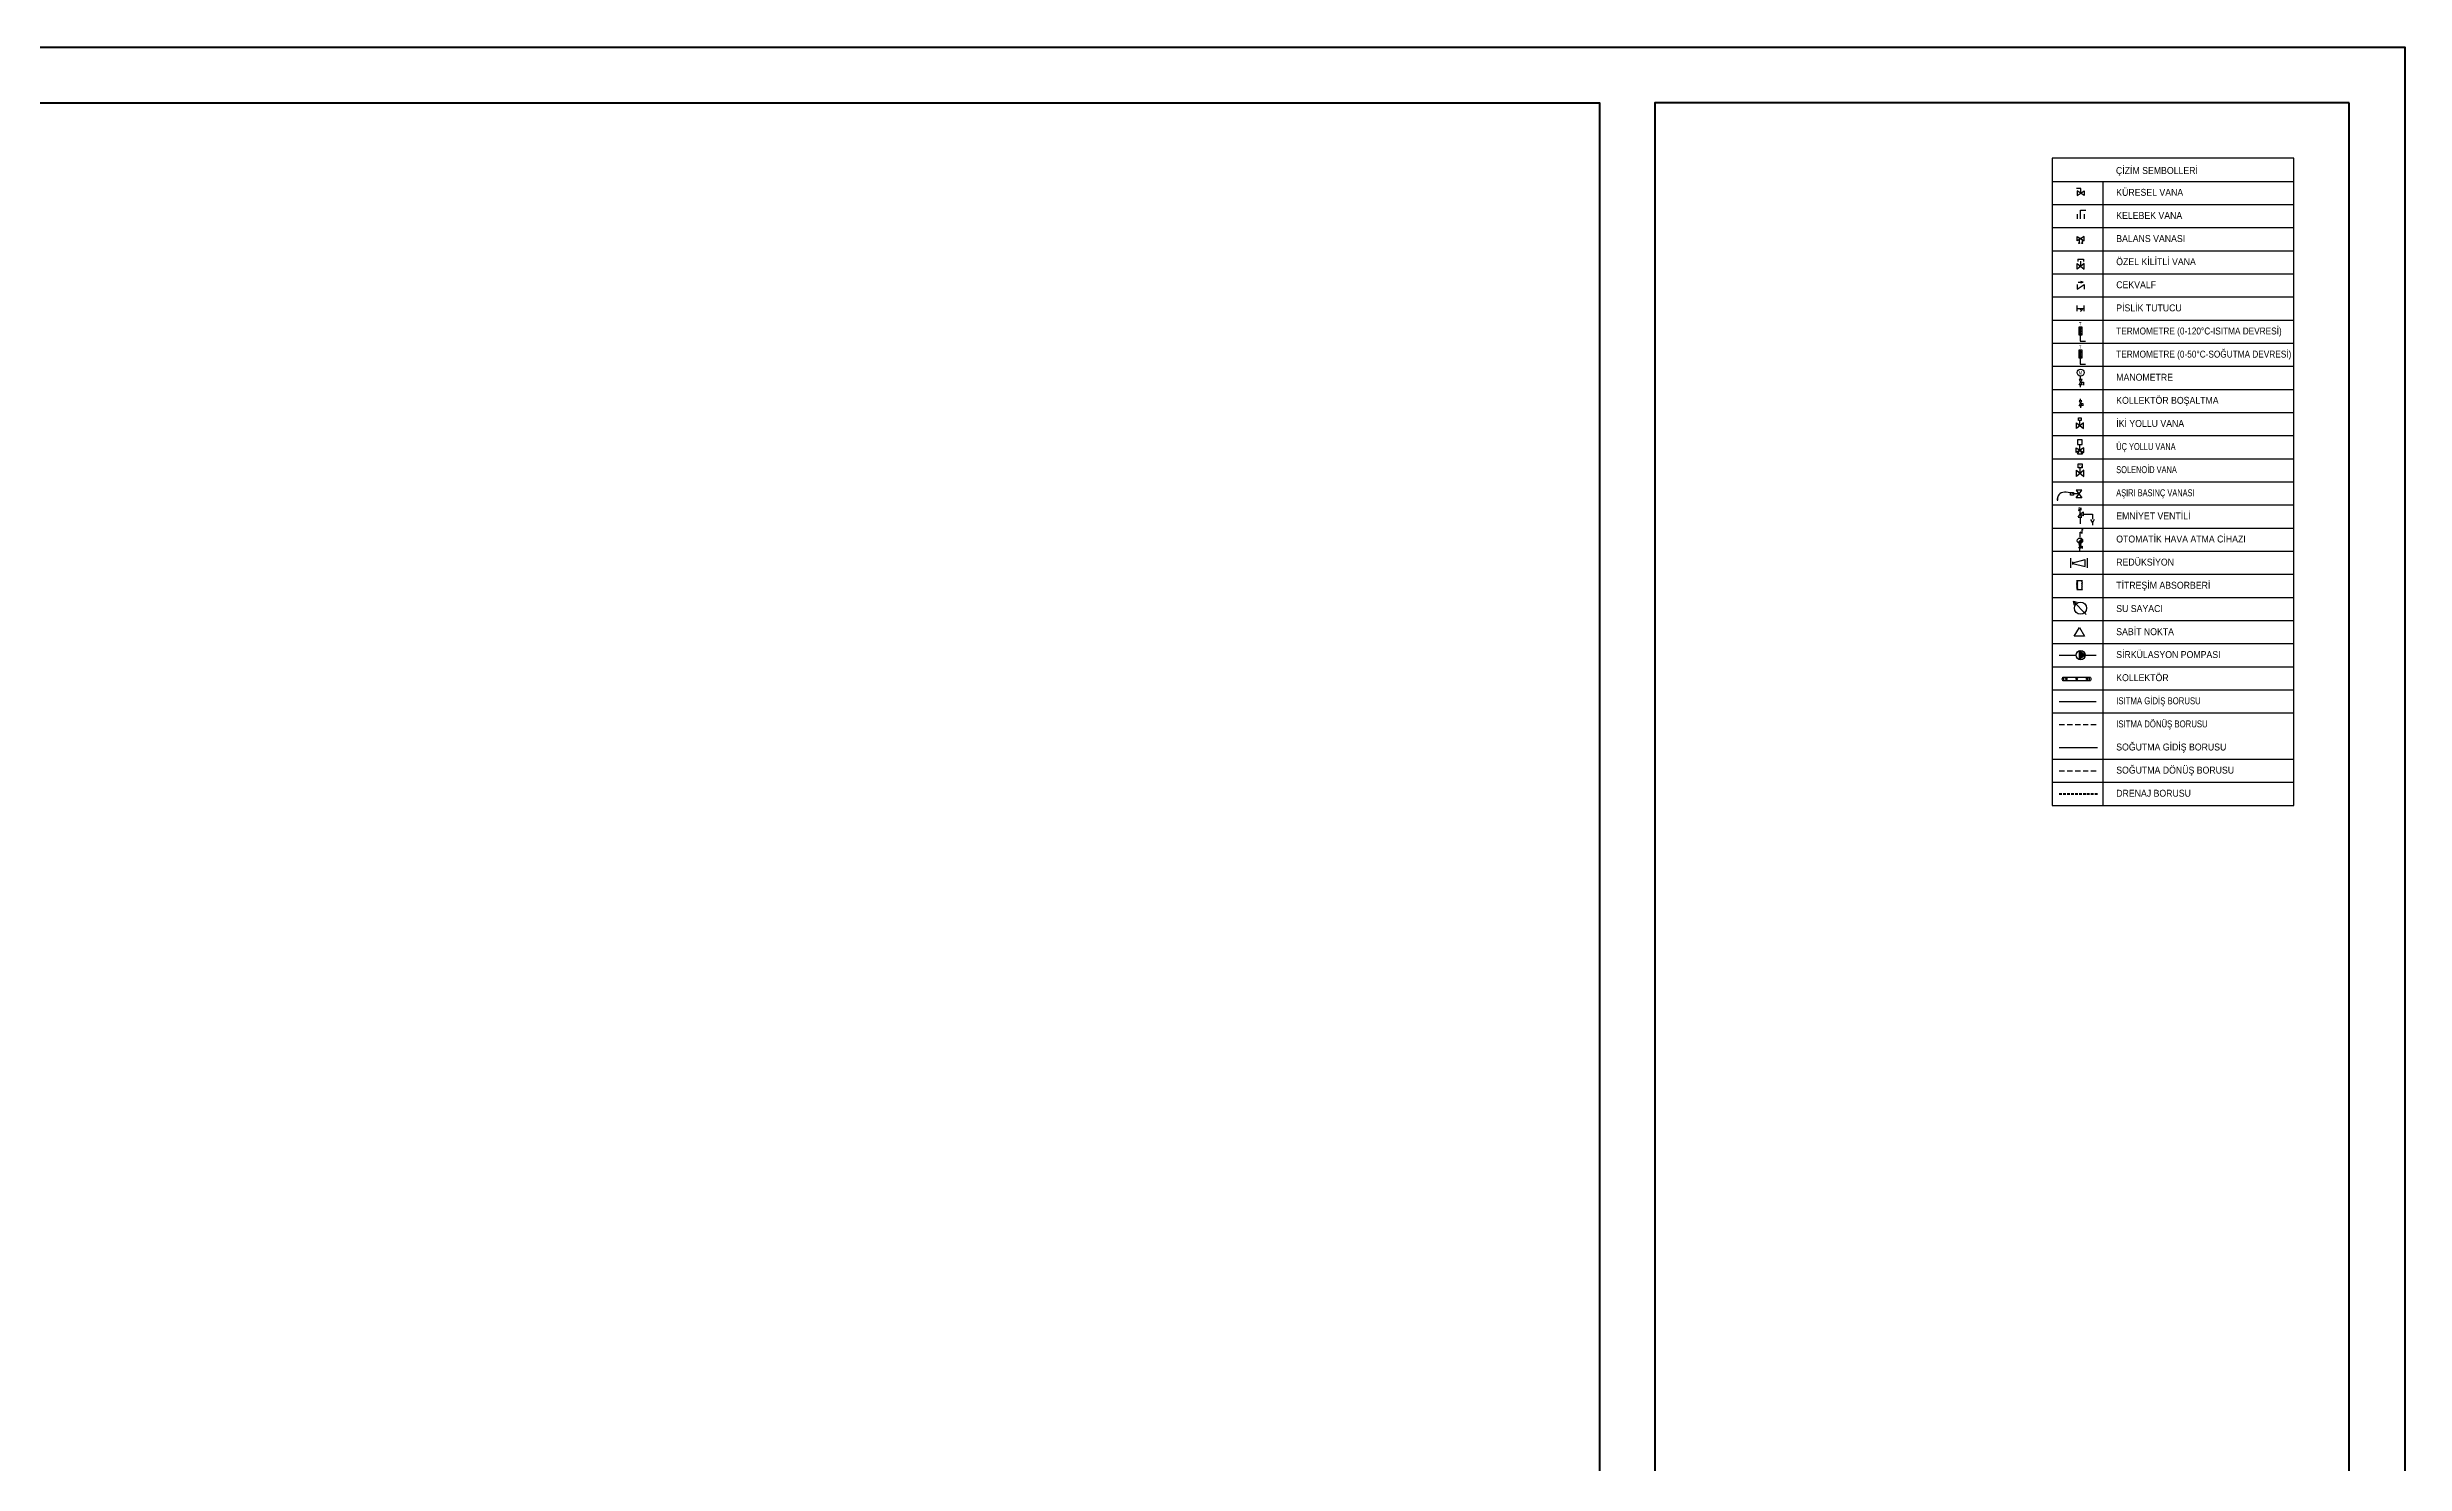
# Model space of a CAD drawing. Header units: centimetres. Extents: x 138114 to 163114, y -131897 to -111897.
# Drawn here: x 154626 to 163114, y -116997 to -111897 of the extents above; entities that cross this region are included whole.
import ezdxf

# ---------------------------------------------------------------- set-up
doc = ezdxf.new("R2010")
doc.units = ezdxf.units.CM
doc.header["$LTSCALE"] = 1.5
doc.linetypes.add('DASHED', pattern=[19.05, 12.7, -6.35])
doc.linetypes.add('HIDDEN', pattern=[9.525, 6.35, -3.175])
for name, color, linetype, lineweight in [('1-BASLIK', 53, 'Continuous', 25), ('T-DRENAJ', 40, 'HIDDEN', 40), ('T-ISITMA', 1, 'Continuous', 30), ('T-SOGUTMA', 130, 'Continuous', 30)]:
    doc.layers.add(name, color=color, linetype=linetype, lineweight=lineweight)
for name, color, linetype in [('T-LEGEND-TURKCE', 33, 'Continuous'), ('T-ORTAK-CIHAZ', 101, 'Continuous'), ('T-VANA', 135, 'Continuous')]:
    doc.layers.add(name, color=color, linetype=linetype)
doc.styles.add('ARIAL', font='arial.ttf', dxfattribs={"width": 0.85})
doc.styles.add('ROMANDTW', font='arial.ttf', dxfattribs={"width": 0.7})
doc.styles.add('ROMANS', font='arial.ttf', dxfattribs={"width": 0.7})
doc.styles.add('TROMANS', font='arial.ttf')

# ---------------------------------------------------------------- blocks, each defined once
blk = doc.blocks.new('UP_ANTET_01')
at = {"lineweight": 50}
for points in [[(618037.4, 97965.8), (618037.4, 117965.8), (643037.4, 117965.8), (643037.4, 97965.8)], [(640137.4, 98165.8), (618237.4, 98165.8), (618237.4, 117765.8), (640137.4, 117765.8)], [(642837.4, 117765.8), (640337.4, 117765.8), (640337.4, 98165.8), (642837.4, 98165.8)]]:
    blk.add_lwpolyline(points, close=True, dxfattribs=at)
blk = doc.blocks.new('A$C7603464C')
at = {"layer": 'T-VANA'}
for p, q in [((0.673, -0.508), (0.673, -0.3)), ((0.719, -0.394), (0.987, -0.328)), ((0.719, -0.43), (0.719, -0.378)), ((0.719, -0.414), (0.987, -0.479)), ((0.987, -0.479), (0.987, -0.328)), ((1.033, -0.508), (1.033, -0.3))]:
    blk.add_line(p, q, dxfattribs=at)
blk = doc.blocks.new('A$C028B7A52')
blk.add_line((0, 0), (0, 21))
for points in [[(15, -12), (15, 12), (-15, -12), (-15, 12)], [(8.4, 21), (-8.4, 21), (-8.4, 37.7), (8.4, 37.7)]]:
    blk.add_lwpolyline(points, close=True)
at = {"style": 'TROMANS', "width": 0.7}
blk.add_text('S', height=12.5, rotation=0, dxfattribs=at).set_placement((-3.6, 23.7))
blk = doc.blocks.new('A$C3C895DC7')
for p, q in [((-18.9, 7.5), (-33.9, 7.5)), ((-33.9, 7.5), (-33.9, -7.5)), ((-18.9, -7.5), (-18.9, 7.5)), ((0, 0), (-18.9, 0)), ((-8, -12.5), (8, 12.5)), ((8, 12.5), (-8, 12.5)), ((-8, 12.5), (8, -12.5)), ((0, 0), (12.5, 8)), ((12.5, -8), (0, 0)), ((12.5, 8), (12.5, -8)), ((-33.9, -7.5), (-18.9, -7.5)), ((8, -12.5), (-8, -12.5))]:
    blk.add_line(p, q)
blk = doc.blocks.new('A$C2E7A051A')
for p, q in [((-5, 0), (-3, -1.5)), ((5, 0), (-5, 0)), ((-5, -3.1), (-3, -1.5)), ((-5, -3.1), (-3, -4.7)), ((-5, -6.2), (-3, -4.7)), ((-5, -6.2), (-3, -7.8)), ((-5, -9.4), (-3, -7.8)), ((-5, -9.4), (-3, -10.9)), ((-5, -12.5), (-3, -10.9)), ((-5, -12.5), (-3, -14.1)), ((-4.9, -15.6), (-3, -14.1)), ((5, -15.6), (-4.9, -15.6)), ((5, 0), (3, -1.5)), ((5, -3.1), (3, -1.5)), ((5, -3.1), (3, -4.7)), ((5, -6.2), (3, -4.7)), ((5, -6.2), (3, -7.8)), ((5, -9.4), (3, -7.8)), ((5, -9.4), (3, -10.9)), ((5, -12.5), (3, -10.9)), ((5, -12.5), (3, -14.1)), ((4.9, -15.6), (3, -14.1))]:
    blk.add_line(p, q)
blk = doc.blocks.new('A$C56C81B19')
for p, q in [((0, -24), (0, 24)), ((0, 24), (60, -24)), ((60, 24), (0, -24)), ((41, 68), (19, 68)), ((19, 68), (19, 45)), ((19, 45), (41, 45)), ((30, 0), (30, 45)), ((41, 45), (41, 68)), ((60, -24), (60, 24))]:
    blk.add_line(p, q)
blk = doc.blocks.new('A$C0B325108')
for p, q in [((-17, 23), (-17, 0)), ((18, 23), (18, 0))]:
    blk.add_line(p, q)
blk.add_lwpolyline([(0, 0), (0, 44), (26, 44)])
blk = doc.blocks.new('trmmtr')
at = {"layer": 'T-VANA'}
for p, q in [((26, 0), (0, 0)), ((30, 65), (21, 65)), ((30, 57), (21, 57)), ((30, 48), (21, 48)), ((30, 39), (21, 39)), ((26, 69), (26, 0))]:
    blk.add_line(p, q, dxfattribs=at)
blk.add_lwpolyline([(32, 72), (19, 72), (19, 30), (32, 30)], close=True, dxfattribs=at)
at = {"layer": 'T-VANA', "style": 'ROMANS', "width": 0.7}
blk.add_text('T', height=17, dxfattribs=at).set_placement((20, 79))
blk = doc.blocks.new('A$C031019F5')
for p, q in [((30, 9), (0, -9)), ((0, 9), (30, -9)), ((0, -9), (0, 9)), ((30, -9), (30, 9)), ((8, -4), (8, -17)), ((22, -4), (22, -17))]:
    blk.add_line(p, q)
for centre in [(8, -19), (22, -19)]:
    blk.add_circle(centre, 2.25)
blk = doc.blocks.new('A$C2853174D')
for p, q in [((-12.5, -10), (-12.5, 10)), ((-12.5, 0), (12.5, 0)), ((-3.8, 0), (3.6, -7.3)), ((12.5, -10), (12.5, 10)), ((0.1, -10.8), (7.1, -3.7))]:
    blk.add_line(p, q)
blk = doc.blocks.new('A$C66241EC0')
at = {"linetype": 'Continuous'}
for p, q in [((200, -66), (0, 67)), ((0, 67), (0, -66)), ((200, 67), (200, -66))]:
    blk.add_line(p, q, dxfattribs=at)
blk = doc.blocks.new('Z1')
at = {"linetype": 'Continuous'}
blk.add_lwpolyline([(-13.6, 0), (-13.6, 6.7), (-19.7, 6.7)], dxfattribs=at)
blk.add_lwpolyline([(-18.6, -3.3), (-8.6, 3.3), (-8.6, -3.3), (-18.6, 3.3)], close=True, dxfattribs=at)
blk = doc.blocks.new('A$C4A005D67')
at = {"ltscale": 0.2}
blk.add_hatch(color=256, dxfattribs=at).paths.add_polyline_path([(13, -19), (40, 0), (13, 19)])
for p, q in [((40, 0), (13, 19)), ((13, 19), (13, -19)), ((40, 0), (13, -19))]:
    blk.add_line(p, q, dxfattribs=at)
blk.add_circle((20, 0), 20, dxfattribs=at)
blk = doc.blocks.new('A$C1EB272A8')
for p, q in [((-6.6, 23.9), (0, 35.5)), ((-6.6, 23.9), (6.6, 23.9)), ((-5.7, 48.8), (5.6, 51.7)), ((0, 48.8), (-5.7, 48.8)), ((-5.5, 53.9), (5.5, 55.6)), ((5.6, 51.7), (-5.5, 53.9)), ((5.5, 55.6), (-4.3, 57.9)), ((0, 35.5), (0, 48.8)), ((11.7, 42.1), (0, 35.5)), ((11.7, 28.9), (0, 35.5)), ((6.6, 23.9), (0, 35.5)), ((0, 23.9), (0, 0)), ((11.7, 28.9), (11.7, 42.1)), ((11.7, 35.5), (44.6, 35.5)), ((38, 16), (44.6, 4.3)), ((44.6, 35.5), (44.6, 17.5)), ((51.3, 16), (44.6, 4.3)), ((44.6, 4.3), (44.6, -3.8))]:
    blk.add_line(p, q)
blk = doc.blocks.new('A$C6E332B75')
for points in [[(-6.6, 29.6, 0.657848), (9.6, 36.6, 0.189774), (7, 43.2)], [(6.3, 74.7), (9.7, 74.7), (8, 80.7)]]:
    blk.add_hatch(color=256).paths.add_polyline_path(points)
for p, q in [((7, 43.2), (-6.6, 29.6)), ((0, 22.5), (0, 27)), ((0, 0), (0, 10)), ((0.5, 48.8), (0.5, 67.5)), ((8, 62.1), (0.5, 67.5)), ((8, 80.7), (6.3, 74.7)), ((6.3, 74.7), (9.7, 74.7)), ((8, 80.7), (9.7, 74.7)), ((8, 62.1), (8, 74.7))]:
    blk.add_line(p, q)
blk.add_circle((0, 36.6), 9.61)
at = {"xscale": -1.250000000000038, "yscale": 1.25, "zscale": 1.25, "rotation": 270.211435871196}
blk.add_blockref('Z1', (-0.1, 33.3), dxfattribs=at)
blk = doc.blocks.new('A$C538C06E0')
at = {"ltscale": 0.2}
for p, q in [((3, 31), (27, 31)), ((3, 31), (3, 21)), ((15, 0), (15, 23)), ((27, 31), (27, 21))]:
    blk.add_line(p, q, dxfattribs=at)
blk.add_lwpolyline([(30, -12), (30, 12), (0, -12), (0, 12)], close=True)
blk = doc.blocks.new('A$C622B0F86')
for p, q in [((-0.043, 0.22), (0, 0.145)), ((0.043, 0.22), (-0.043, 0.22)), ((-0.043, 0.07), (0, 0.145)), ((0.043, 0.07), (-0.043, 0.07)), ((0, 0.22), (0, 0.324)), ((0, 0.145), (0.043, 0.22)), ((0, 0.145), (0.043, 0.07)), ((0, 0.145), (0.079, 0.145)), ((0, 0), (0, 0.07)), ((0.079, 0.145), (0.079, 0.059))]:
    blk.add_line(p, q)
blk.add_circle((0, 0.424), 0.1)
at = {"style": 'ROMANS', "text_generation_flag": 4, "width": 0.7}
blk.add_text('M', height=0.102, rotation=180, dxfattribs=at).set_placement((0.043, 0.368))
blk = doc.blocks.new('A$C7E5C2832')
at = {"layer": 'T-VANA', "xscale": 1.5, "yscale": 1.5, "zscale": 1.5}
blk.add_blockref('A$C622B0F86', (0, 0), dxfattribs=at)
blk = doc.blocks.new('VANA')
at = {"layer": 'T-VANA'}
for p, q in [((-13, 7), (-13, -7)), ((0, 0), (-13, 7)), ((-13, -7), (0, 0)), ((0, 13), (14, 13)), ((0, 0), (0, 13)), ((0, 0), (13, 7)), ((13, -7), (0, 0)), ((13, 7), (13, -7))]:
    blk.add_line(p, q, dxfattribs=at)
blk = doc.blocks.new('A$C3B4B09A2')
for p, q in [((-32, 30), (-16, 25)), ((-32, 30), (-27, 14)), ((24, -28), (-32, 30))]:
    blk.add_line(p, q)
blk.add_circle((0, 0), 26.2)
blk = doc.blocks.new('A$C22abf7af')
at = {"layer": 'T-DRENAJ', "ltscale": 0.1}
blk.add_line((-84.44, -228.8), (-70.63, -228.8), dxfattribs=at)
at = {"layer": 'T-ISITMA', "linetype": 'Continuous', "ltscale": 30}
for p, q in [((-84.44, -178.88), (-78.39, -178.88)), ((-75.06, -178.88), (-71.09, -178.88)), ((-84.44, -195.52), (-71.09, -195.52))]:
    blk.add_line(p, q, dxfattribs=at)
at = {"layer": 'T-ISITMA', "linetype": 'DASHED', "ltscale": 0.1}
blk.add_line((-84.44, -203.84), (-71.09, -203.84), dxfattribs=at)
at = {"layer": 'T-LEGEND-TURKCE', "ltscale": 0.2}
for p, q in [((-87.03, -8.32), (0, -8.32)), ((-68.74, -8.32), (-68.74, -232.96)), ((-87.03, -16.64), (0, -16.64)), ((-87.03, -24.96), (0, -24.96)), ((-87.03, -33.28), (0, -33.28)), ((-87.03, -41.6), (0, -41.6)), ((-87.03, -49.92), (0, -49.92)), ((-87.03, -58.24), (0, -58.24)), ((-87.03, -66.56), (0, -66.56)), ((-87.03, -74.88), (0, -74.88)), ((-87.03, -83.2), (0, -83.2)), ((-87.03, -91.52), (0, -91.52)), ((-87.03, -99.84), (0, -99.84)), ((-87.03, -108.16), (0, -108.16)), ((-87.03, -116.48), (0, -116.48)), ((-87.03, -124.8), (0, -124.8)), ((-87.03, -133.12), (0, -133.12)), ((-87.03, -141.44), (0, -141.44)), ((-87.03, -149.76), (0, -149.76)), ((-87.03, -158.08), (0, -158.08)), ((-87.03, -166.4), (0, -166.4)), ((-87.03, -174.72), (0, -174.72)), ((-87.03, -183.04), (0, -183.04)), ((-87.03, -191.36), (0, -191.36)), ((-87.03, -199.68), (0, -199.68)), ((-87.03, -216.32), (0, -216.32)), ((-87.03, -224.64), (0, -224.64))]:
    blk.add_line(p, q, dxfattribs=at)
blk.add_lwpolyline([(0, -208), (0, 0), (-87.03, 0), (-87.03, -232.96), (0, -232.96)], close=True, dxfattribs=at)
at = {"layer": 'T-ORTAK-CIHAZ'}
for p, q in [((-82.74, -188.16), (-82.74, -186.81)), ((-73.49, -188.16), (-73.49, -186.81))]:
    blk.add_line(p, q, dxfattribs=at)
blk.add_lwpolyline([(-82.85, -188.16), (-82.95, -188.16, -0.262287), (-83.18, -188.03, -0.279322), (-83.18, -186.94, -0.262287), (-82.95, -186.81), (-73.39, -186.81, -0.262287), (-73.16, -186.94, -0.279322), (-73.16, -188.03, -0.262287), (-73.39, -188.16), (-82.85, -188.16)], format="xyb", dxfattribs=at)
at = {"layer": 'T-SOGUTMA'}
blk.add_line((-84.44, -212.16), (-70.63, -212.16), dxfattribs=at)
at = {"layer": 'T-SOGUTMA', "linetype": 'DASHED', "ltscale": 0.1}
blk.add_line((-84.44, -220.48), (-70.63, -220.48), dxfattribs=at)
at = {"layer": 'T-VANA'}
for p, q in [((-77.65, -44.63), (-75.78, -44.63)), ((-76.76, -87.4), (-76.76, -86.58)), ((-76.76, -89.07), (-76.76, -89.89)), ((-77.34, -120.81), (-79.3, -120.81))]:
    blk.add_line(p, q, dxfattribs=at)
blk.add_lwpolyline([(-76.64, -44.86), (-75.78, -44.63), (-76.64, -44.4)], dxfattribs=at)
for points in [[(-84.94, -123.07), (-84.94, -122.48), (-85.18, -122.48), (-85.18, -123.07)], [(-79.3, -120.3), (-79.3, -121.33), (-80.34, -121.33), (-80.34, -120.3)], [(-76.35, -119.44), (-78.33, -119.44), (-76.35, -122.19), (-78.33, -122.19)]]:
    blk.add_lwpolyline(points, close=True, dxfattribs=at)
at = {"layer": 'T-VANA', "color": 1}
blk.add_lwpolyline([(-79.01, -172.07), (-77.19, -168.92), (-75.37, -172.07)], close=True, dxfattribs=at)
at = {"layer": 'T-VANA'}
for centre in [(-81.89, -187.46), (-78.17, -187.46), (-74.45, -187.46)]:
    blk.add_circle(centre, 0.281, dxfattribs=at)
blk.add_open_spline([(-79.14, -120.81), (-81.04, -120.26), (-83.58, -119.52), (-85.05, -121.8), (-85.06, -122.42), (-85.06, -122.48)], degree=3, knots=[0, 0, 0, 0, 51.812769, 69.132757, 71.057207, 71.057207, 71.057207, 71.057207], dxfattribs=at)
for name, p, xscale, yscale, zscale in [('trmmtr', (-75, -65.84), -0.07131446828013094, 0.0713144682795246, 0.0713144682793297), ('trmmtr', (-75, -74.16), -0.07131446828013094, 0.0713144682795246, 0.0713144682793297), ('A$C7E5C2832', (-76.73, -82.45), 8.333333333333334, 8.333333333333334, 8.333333333333334), ('A$C7603464C', (-91.5, -139.02), 16.66666666666667, 16.66666666666667, 16.66666666666667)]:
    blk.add_blockref(name, p, dxfattribs=dict(xscale=xscale, yscale=yscale, zscale=zscale))
at = {"xscale": 0.06666666666569654, "yscale": 0.06666666666569654, "zscale": 0.06666666666569654, "rotation": 270}
blk.add_blockref('VANA', (-76.76, -88.23), dxfattribs=at)
at = {"layer": 'T-VANA'}
for name, p, xscale, yscale, zscale in [('Z1', (-73.32, -12.59), 0.2495559685048648, 0.2495559685048648, 0.2495559685048648), ('A$C0B325108', (-76.73, -21.78), 0.07131446828013094, 0.07131446828013094, 0.07131446828013094), ('A$C031019F5', (-77.97, -28.97), 0.08320742430320631, 0.08320742430320631, 0.08320742430320631), ('A$C538C06E0', (-77.93, -38.92), 0.08320021299247553, 0.08320021299247553, 0.08320021299247553), ('A$C66241EC0', (-75.48, -46.25), -0.01248004443065535, 0.01248004442823003, 0.01248004442892713), ('A$C2853174D', (-76.73, -54.06), 0.09984025559121318, 0.09984025559121318, 0.09984025559121318), ('A$C56C81B19', (-75.73, -96.25), -0.04166659722250188, 0.04166659722250188, 0.04166659722233797), ('A$C1EB272A8', (-76.92, -131.65), 0.09984025559121318, 0.09984025559121318, 0.09984025559121318), ('A$C6E332B75', (-76.97, -141.32), 0.09983976426398539, 0.09983976426398539, 0.09983976426398539), ('A$C2E7A051A', (-77.11, -152.07), 0.211111111111677, 0.211111111111677, 0.211111111111677), ('A$C3B4B09A2', (-76.79, -161.94), 0.08333333333333334, 0.08333333333333334, 0.08333333333333334), ('A$C4A005D67', (-78.39, -178.88), 0.08320029619305085, 0.08320029619305085, 0.08320029619305085)]:
    blk.add_blockref(name, p, dxfattribs=dict(at, xscale=xscale, yscale=yscale, zscale=zscale))
at = {"layer": 'T-VANA', "xscale": 0.1099999999999757, "yscale": 0.1099999999999757, "zscale": 0.1099999999999757, "rotation": 270}
blk.add_blockref('A$C3C895DC7', (-76.99, -105.1), dxfattribs=at)
at = {"layer": 'T-VANA', "ltscale": 0.2, "xscale": 0.09166666666715173, "yscale": 0.09166666666715173, "zscale": 0.09166666666715173}
blk.add_blockref('A$C028B7A52', (-76.9, -113.42), dxfattribs=at)
at = {"layer": 'T-LEGEND-TURKCE'}
for s, style, width, p in [('ÇİZİM SEMBOLLERİ', 'ARIAL', 0.9, (-64.01, -5.66)), ('KÜRESEL VANA', 'ARIAL', 0.9, (-63.91, -13.52)), ('KELEBEK VANA', 'ARIAL', 0.9, (-63.91, -21.84)), ('BALANS VANASI', 'ARIAL', 0.9, (-63.91, -30.16)), ('ÖZEL KİLİTLİ VANA', 'ARIAL', 0.9, (-63.91, -38.48)), ('CEKVALF', 'ARIAL', 0.9, (-63.91, -46.8)), ('PİSLİK TUTUCU', 'ARIAL', 0.9, (-63.91, -55.12)), ('TERMOMETRE (0-120%%DC-ISITMA DEVRESİ)', 'ARIAL', 0.85, (-63.91, -63.44)), ('TERMOMETRE (0-50%%DC-SOĞUTMA DEVRESİ)', 'ARIAL', 0.85, (-63.91, -71.76)), ('MANOMETRE  ', 'ARIAL', 0.9, (-63.91, -80.08)), ('KOLLEKTÖR BOŞALTMA', 'ARIAL', 0.9, (-63.91, -88.4)), ('İKİ YOLLU VANA', 'ARIAL', 0.9, (-63.91, -96.72)), ('SOLENOİD VANA', 'ROMANDTW', 0.7, (-63.91, -113.36)), ('ÜÇ YOLLU VANA', 'ROMANDTW', 0.7, (-63.91, -105.04)), ('AŞIRI BASINÇ VANASI', 'ROMANDTW', 0.7, (-63.91, -121.68)), ('EMNİYET VENTİLİ', 'ARIAL', 0.9, (-63.91, -130)), ('OTOMATİK HAVA ATMA CİHAZI', 'ARIAL', 0.9, (-63.91, -138.32)), ('REDÜKSİYON', 'ARIAL', 0.9, (-63.91, -146.64)), ('TİTREŞİM ABSORBERİ', 'ARIAL', 0.9, (-63.91, -154.96)), ('SU SAYACI', 'ARIAL', 0.9, (-63.91, -163.37)), ('SABİT NOKTA', 'ARIAL', 0.9, (-63.91, -171.69)), ('SİRKÜLASYON POMPASI', 'ARIAL', 0.9, (-63.91, -179.92)), ('KOLLEKTÖR', 'ARIAL', 0.9, (-63.91, -188.24)), ('ISITMA GİDİŞ BORUSU', 'ARIAL', 0.8, (-63.91, -196.56)), ('ISITMA DÖNÜŞ BORUSU', 'ARIAL', 0.8, (-63.91, -204.88)), ('SOĞUTMA GİDİŞ BORUSU', 'ARIAL', 0.9, (-63.91, -213.2)), ('SOĞUTMA DÖNÜŞ BORUSU', 'ARIAL', 0.9, (-63.91, -221.52)), ('DRENAJ BORUSU', 'ARIAL', 0.9, (-63.91, -229.84))]:
    blk.add_text(s, height=2.5, dxfattribs=dict(at, style=style, width=width)).set_placement(p)

msp = doc.modelspace()

# ---------------------------------------------------------------- block references
at = {"layer": '1-BASLIK'}
msp.add_blockref('UP_ANTET_01', (-479923, -229862.6), dxfattribs=at)
at = {"layer": 'T-VANA', "xscale": 10, "yscale": 10, "zscale": 10}
msp.add_blockref('A$C22abf7af', (162714.4, -112296.7), dxfattribs=at)

doc.saveas('drawing.dxf')
